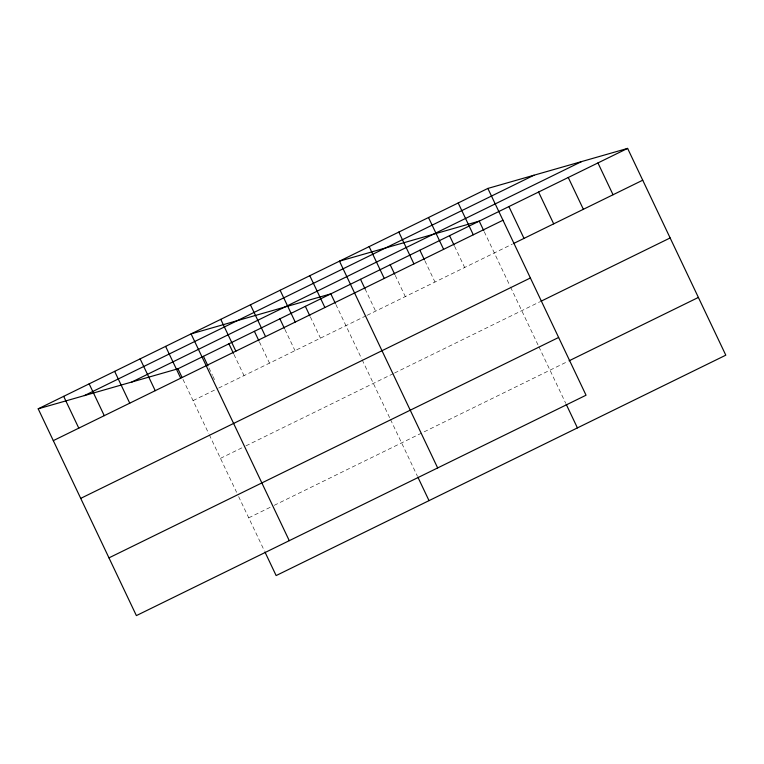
<?xml version="1.0" encoding="UTF-8"?>
<svg xmlns="http://www.w3.org/2000/svg" width="764" height="764" viewBox="0 0 764 764"><rect width="100%" height="100%" fill="white"/><g stroke="black" fill="none" stroke-linecap="round" stroke-linejoin="round"><path stroke-width="0.57" stroke-dasharray="3.82 2.86" d="M193.053 400.603L217.473 388.637M366.08 315.799L218.542 388.112L217.53 385.992M367.14 315.284L512.348 244.108M220.471 458.343L242.771 447.417M245.951 445.851L393.498 373.539M394.558 373.013L539.766 301.847M248.72 517.83L271.019 506.904M274.2 505.338L568.015 361.334M484.261 231.731L510.075 286.089M510.581 287.159L538.391 345.729M538.897 346.799L565.732 403.306M454.59 246.285L464.655 267.486M424.908 260.83L434.974 282.031M395.227 275.374L405.302 296.575M365.049 288.859L375.621 311.129M335.873 304.464L361.678 358.813M362.193 359.882L390.003 418.462M390.509 419.522L417.345 476.039M310.394 316.955L320.46 338.156M284.915 329.446L294.98 350.647M259.435 341.928L269.501 363.139M233.946 354.42L244.022 375.63M208.973 367.971L212.497 375.391M213.003 376.451L214.512 379.632M182.988 379.402L208.792 433.751M209.307 434.821L236.611 492.331M238.635 496.581L264.459 550.978"/><path stroke-width="1.15" d="M487.862 188.431L586.045 395.208L136.384 615.603L38.2 408.826L487.862 188.431L627.616 148.397L725.8 355.174L276.138 575.569L264.965 552.047M84.317 395.618L533.988 175.223M131.838 382.01L581.499 161.615M38.2 408.826L177.955 368.792L627.616 148.397M53.308 440.637L502.97 220.242M513.408 243.592L642.725 180.208M80.717 498.376L530.388 277.981M540.826 301.322L670.143 237.948M108.965 557.863L558.627 337.468M569.075 360.809L698.382 297.435M597.945 162.942L613.043 194.753M568.263 177.496L583.371 209.298M538.582 192.041L553.69 223.852M508.91 206.586L524.009 238.397M483.765 230.671L479.229 221.13L339.474 261.164L437.657 467.931M566.239 404.376L577.412 427.897M458.19 202.976L473.288 234.787M449.547 235.675L454.083 245.215M428.508 217.53L443.617 249.331M419.875 250.22L424.402 259.77M398.827 232.075L413.935 263.886M390.194 264.774L394.73 274.314M369.155 246.619L384.254 278.43M360.512 279.318L365.049 288.859M335.367 303.403L330.841 293.863L191.086 333.897L289.269 540.664M417.851 477.108L429.024 500.63M309.802 275.708L324.901 307.52M305.361 306.354L309.888 315.895M280.121 290.253L295.229 322.064M279.882 318.836L284.409 328.386M250.439 304.807L265.547 336.609M254.393 331.328L258.929 340.868M220.767 319.352L235.866 351.163M228.913 343.819L233.45 353.36M203.434 356.31L207.961 365.851M177.955 368.792L181.985 377.282M165.607 346.388L180.705 378.19M140.127 358.87L155.226 390.681M114.648 371.361L129.746 403.172M89.159 383.853L104.267 415.664M63.679 396.344L78.787 428.146"/></g></svg>
